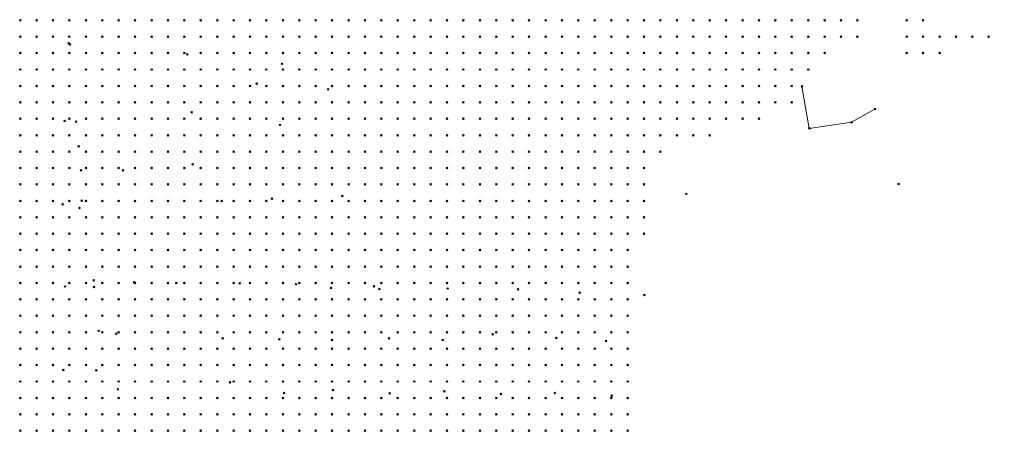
# Model space of a CAD drawing. Header units: metres. Extents: x 441556 to 446409, y 432338 to 461058.
# Drawn here: x 446224.8 to 446402, y 433143.3 to 433218.6 of the extents above; entities that cross this region are included whole.
import ezdxf

# ---------------------------------------------------------------- set-up
doc = ezdxf.new("R2010")
doc.units = ezdxf.units.M
doc.header["$MEASUREMENT"] = 0
doc.header["$PDMODE"] = 35
doc.header["$PDSIZE"] = 0.15
for name, color, linetype, lineweight in [('DTM-BRE-RevN_GRP_CONSTRUCTIE', 2, 'Continuous', 0), ('DTM-NOK-RevN_LIDAR_co_lidar', 91, 'Continuous', 0), ('DTM-NOK-RevN_RTK', 32, 'Continuous', 0)]:
    doc.layers.add(name, color=color, linetype=linetype, lineweight=lineweight)

msp = doc.modelspace()

# ---------------------------------------------------------------- linework, layer by layer
at = {"layer": 'DTM-BRE-RevN_GRP_CONSTRUCTIE'}
for p, q in [((446369.092, 433198.657, 322.22), (446367.747, 433206.305, 322.97)), ((446381.095, 433202.184, 322.842), (446376.83, 433199.773, 322.703)), ((446376.83, 433199.773, 322.703), (446369.092, 433198.657, 322.22))]:
    msp.add_line(p, q, dxfattribs=at)
at = {"layer": 'DTM-NOK-RevN_LIDAR_co_lidar'}
for p in [(446224.919, 433218.403, 318.336), (446227.918, 433218.403, 318.405), (446230.918, 433218.403, 318.386), (446233.917, 433218.403, 318.369), (446236.916, 433218.403, 318.456), (446239.916, 433218.403, 318.579), (446242.915, 433218.403, 318.625), (446245.915, 433218.403, 318.559), (446248.914, 433218.403, 318.496), (446251.913, 433218.403, 318.521), (446254.913, 433218.403, 318.39), (446257.912, 433218.403, 318.42), (446260.912, 433218.403, 318.55), (446263.911, 433218.403, 318.55), (446266.91, 433218.403, 318.585), (446269.91, 433218.403, 318.619), (446272.909, 433218.403, 318.747), (446275.908, 433218.403, 318.876), (446278.908, 433218.403, 318.947), (446281.907, 433218.403, 318.992), (446284.907, 433218.403, 319.07), (446287.906, 433218.403, 319.096), (446290.905, 433218.403, 319.125), (446293.905, 433218.403, 319.235), (446296.904, 433218.403, 319.305), (446299.904, 433218.403, 319.433), (446302.903, 433218.403, 319.587), (446305.902, 433218.403, 319.645), (446308.902, 433218.403, 319.757), (446311.901, 433218.403, 319.866), (446314.9, 433218.403, 320.029), (446317.9, 433218.403, 320.122), (446320.899, 433218.403, 320.265), (446323.899, 433218.403, 320.357), (446326.898, 433218.403, 320.485), (446329.897, 433218.403, 320.543), (446332.897, 433218.403, 320.638), (446335.896, 433218.403, 320.716), (446338.896, 433218.403, 320.915), (446341.895, 433218.403, 321.024), (446344.894, 433218.403, 321.242), (446347.894, 433218.403, 321.183), (446350.893, 433218.403, 321.636), (446353.892, 433218.403, 321.638), (446356.892, 433218.403, 321.704), (446359.891, 433218.403, 321.829), (446362.891, 433218.403, 321.929), (446365.89, 433218.403, 322.026), (446368.889, 433218.403, 321.897), (446371.889, 433218.403, 322.307), (446374.888, 433218.403, 322.534), (446377.888, 433218.403, 322.707), (446386.886, 433218.403, 322.994), (446389.885, 433218.403, 322.682), (446224.919, 433215.404, 318.311), (446227.918, 433215.404, 318.398), (446230.918, 433215.404, 318.395), (446233.917, 433215.404, 318.363), (446236.916, 433215.404, 318.427), (446239.916, 433215.404, 318.598), (446242.915, 433215.404, 318.657), (446245.915, 433215.404, 318.683), (446248.914, 433215.404, 318.542), (446251.913, 433215.404, 318.482), (446254.913, 433215.404, 318.38), (446257.912, 433215.404, 318.43), (446260.912, 433215.404, 318.544), (446263.911, 433215.404, 318.593), (446266.91, 433215.404, 318.6), (446269.91, 433215.404, 318.663), (446272.909, 433215.404, 318.698), (446275.908, 433215.404, 318.878), (446278.908, 433215.404, 319), (446281.907, 433215.404, 318.935), (446284.907, 433215.404, 318.979), (446287.906, 433215.404, 319.046), (446290.905, 433215.404, 319.14), (446293.905, 433215.404, 319.245), (446296.904, 433215.404, 319.32), (446299.904, 433215.404, 319.451), (446302.903, 433215.404, 319.592), (446305.902, 433215.404, 319.695), (446308.902, 433215.404, 319.766), (446311.901, 433215.404, 319.913), (446314.9, 433215.404, 320.084), (446317.9, 433215.404, 320.153), (446320.899, 433215.404, 320.361), (446323.899, 433215.404, 320.387), (446326.898, 433215.404, 320.51), (446329.897, 433215.404, 320.628), (446332.897, 433215.404, 320.745), (446335.896, 433215.404, 320.795), (446338.896, 433215.404, 320.985), (446341.895, 433215.404, 321.079), (446344.894, 433215.404, 321.29), (446347.894, 433215.404, 321.296), (446350.893, 433215.404, 321.634), (446353.892, 433215.404, 321.69), (446356.892, 433215.404, 321.67), (446359.891, 433215.404, 321.742), (446362.891, 433215.404, 321.886), (446365.89, 433215.404, 321.932), (446368.889, 433215.404, 321.992), (446371.889, 433215.404, 322.232), (446374.888, 433215.404, 322.488), (446377.888, 433215.404, 322.706), (446386.886, 433215.404, 322.955), (446389.885, 433215.404, 322.735), (446392.884, 433215.404, 322.645), (446395.884, 433215.404, 322.589), (446398.883, 433215.404, 322.72), (446401.883, 433215.404, 322.732), (446224.919, 433212.405, 318.346), (446227.918, 433212.405, 318.409), (446230.918, 433212.405, 318.403), (446233.917, 433212.405, 318.344), (446236.916, 433212.405, 318.413), (446239.916, 433212.405, 318.588), (446242.915, 433212.405, 318.657), (446245.915, 433212.405, 318.742), (446248.914, 433212.405, 318.679), (446251.913, 433212.405, 318.553), (446254.913, 433212.405, 318.412), (446257.912, 433212.405, 318.427), (446260.912, 433212.405, 318.556), (446263.911, 433212.405, 318.637), (446266.91, 433212.405, 318.608), (446269.91, 433212.405, 318.699), (446272.909, 433212.405, 318.748), (446275.908, 433212.405, 318.884), (446278.908, 433212.405, 318.981), (446281.907, 433212.405, 318.936), (446284.907, 433212.405, 318.964), (446287.906, 433212.405, 319.079), (446290.905, 433212.405, 319.159), (446293.905, 433212.405, 319.263), (446296.904, 433212.405, 319.342), (446299.904, 433212.405, 319.465), (446302.903, 433212.405, 319.569), (446305.902, 433212.405, 319.642), (446308.902, 433212.405, 319.802), (446311.901, 433212.405, 319.983), (446314.9, 433212.405, 320.081), (446317.9, 433212.405, 320.183), (446320.899, 433212.405, 320.344), (446323.899, 433212.405, 320.421), (446326.898, 433212.405, 320.502), (446329.897, 433212.405, 320.61), (446332.897, 433212.405, 320.659), (446335.896, 433212.405, 320.834), (446338.896, 433212.405, 320.981), (446341.895, 433212.405, 321.147), (446344.894, 433212.405, 321.267), (446347.894, 433212.405, 321.326), (446350.893, 433212.405, 321.42), (446353.892, 433212.405, 321.531), (446356.892, 433212.405, 321.59), (446359.891, 433212.405, 321.709), (446362.891, 433212.405, 321.822), (446365.89, 433212.405, 321.93), (446368.889, 433212.405, 322.003), (446371.889, 433212.405, 322.074), (446386.886, 433212.405, 322.905), (446389.885, 433212.405, 322.836), (446392.884, 433212.405, 322.783), (446224.919, 433209.405, 318.347), (446227.918, 433209.405, 318.388), (446230.918, 433209.405, 318.391), (446233.917, 433209.405, 318.336), (446236.916, 433209.405, 318.363), (446239.916, 433209.405, 318.561), (446242.915, 433209.405, 318.636), (446245.915, 433209.405, 318.728), (446248.914, 433209.405, 318.707), (446251.913, 433209.405, 318.586), (446254.913, 433209.405, 318.458), (446257.912, 433209.405, 318.406), (446260.912, 433209.405, 318.516), (446263.911, 433209.405, 318.599), (446266.91, 433209.405, 318.588), (446269.91, 433209.405, 318.714), (446272.909, 433209.405, 318.758), (446275.908, 433209.405, 318.85), (446278.908, 433209.405, 318.908), (446281.907, 433209.405, 318.861), (446284.907, 433209.405, 318.934), (446287.906, 433209.405, 319.052), (446290.905, 433209.405, 319.16), (446293.905, 433209.405, 319.248), (446296.904, 433209.405, 319.351), (446299.904, 433209.405, 319.461), (446302.903, 433209.405, 319.554), (446305.902, 433209.405, 319.695), (446308.902, 433209.405, 319.811), (446311.901, 433209.405, 319.942), (446314.9, 433209.405, 320.075), (446317.9, 433209.405, 320.21), (446320.899, 433209.405, 320.276), (446323.899, 433209.405, 320.349), (446326.898, 433209.405, 320.515), (446329.897, 433209.405, 320.62), (446332.897, 433209.405, 320.666), (446335.896, 433209.405, 320.854), (446338.896, 433209.405, 320.966), (446341.895, 433209.405, 321.076), (446344.894, 433209.405, 321.262), (446347.894, 433209.405, 321.305), (446350.893, 433209.405, 321.264), (446353.892, 433209.405, 321.459), (446356.892, 433209.405, 321.7), (446359.891, 433209.405, 321.728), (446362.891, 433209.405, 321.828), (446365.89, 433209.405, 321.99), (446368.889, 433209.405, 322.167), (446224.919, 433206.406, 318.382), (446227.918, 433206.406, 318.397), (446230.918, 433206.406, 318.431), (446233.917, 433206.406, 318.357), (446236.916, 433206.406, 318.353), (446239.916, 433206.406, 318.554), (446242.915, 433206.406, 318.704), (446245.915, 433206.406, 318.775), (446248.914, 433206.406, 318.707), (446251.913, 433206.406, 318.515), (446254.913, 433206.406, 318.342), (446257.912, 433206.406, 318.309), (446260.912, 433206.406, 318.448), (446263.911, 433206.406, 318.527), (446266.91, 433206.406, 318.516), (446269.91, 433206.406, 318.664), (446272.909, 433206.406, 318.664), (446275.908, 433206.406, 318.767), (446278.908, 433206.406, 318.827), (446281.907, 433206.406, 318.839), (446284.907, 433206.406, 318.931), (446287.906, 433206.406, 319.063), (446290.905, 433206.406, 319.174), (446293.905, 433206.406, 319.282), (446296.904, 433206.406, 319.353), (446299.904, 433206.406, 319.454), (446302.903, 433206.406, 319.601), (446305.902, 433206.406, 319.693), (446308.902, 433206.406, 319.81), (446311.901, 433206.406, 319.959), (446314.9, 433206.406, 320.078), (446317.9, 433206.406, 320.243), (446320.899, 433206.406, 320.351), (446323.899, 433206.406, 320.449), (446326.898, 433206.406, 320.445), (446329.897, 433206.406, 320.683), (446332.897, 433206.406, 320.744), (446335.896, 433206.406, 320.931), (446338.896, 433206.406, 321.166), (446341.895, 433206.406, 321.181), (446344.894, 433206.406, 321.329), (446347.894, 433206.406, 321.378), (446350.893, 433206.406, 321.35), (446353.892, 433206.406, 321.56), (446356.892, 433206.406, 321.859), (446359.891, 433206.406, 321.73), (446362.891, 433206.406, 321.711), (446365.89, 433206.406, 321.931), (446224.919, 433203.406, 318.384), (446227.918, 433203.406, 318.411), (446230.918, 433203.406, 318.445), (446233.917, 433203.406, 318.341), (446236.916, 433203.406, 318.323), (446239.916, 433203.406, 318.508), (446242.915, 433203.406, 318.575), (446245.915, 433203.406, 318.604), (446248.914, 433203.406, 318.592), (446251.913, 433203.406, 318.493), (446254.913, 433203.406, 318.341), (446257.912, 433203.406, 318.236), (446260.912, 433203.406, 318.348), (446263.911, 433203.406, 318.464), (446266.91, 433203.406, 318.468), (446269.91, 433203.406, 318.632), (446272.909, 433203.406, 318.604), (446275.908, 433203.406, 318.694), (446278.908, 433203.406, 318.774), (446281.907, 433203.406, 318.797), (446284.907, 433203.406, 318.9), (446287.906, 433203.406, 319.056), (446290.905, 433203.406, 319.2), (446293.905, 433203.406, 319.315), (446296.904, 433203.406, 319.398), (446299.904, 433203.406, 319.561), (446302.903, 433203.406, 319.64), (446305.902, 433203.406, 319.73), (446308.902, 433203.406, 319.878), (446311.901, 433203.406, 319.989), (446314.9, 433203.406, 320.072), (446317.9, 433203.406, 320.271), (446320.899, 433203.406, 320.397), (446323.899, 433203.406, 320.478), (446326.898, 433203.406, 320.587), (446329.897, 433203.406, 320.778), (446332.897, 433203.406, 320.932), (446335.896, 433203.406, 320.997), (446338.896, 433203.406, 321.15), (446341.895, 433203.406, 321.305), (446344.894, 433203.406, 321.304), (446347.894, 433203.406, 321.313), (446350.893, 433203.406, 321.235), (446353.892, 433203.406, 321.434), (446356.892, 433203.406, 321.512), (446359.891, 433203.406, 321.434), (446362.891, 433203.406, 321.632), (446365.89, 433203.406, 321.846), (446224.919, 433200.407, 318.388), (446227.918, 433200.407, 318.414), (446230.918, 433200.407, 318.462), (446233.917, 433200.407, 318.336), (446236.916, 433200.407, 318.333), (446239.916, 433200.407, 318.474), (446242.915, 433200.407, 318.504), (446245.915, 433200.407, 318.398), (446248.914, 433200.407, 318.426), (446251.913, 433200.407, 318.419), (446254.913, 433200.407, 318.333), (446257.912, 433200.407, 318.217), (446260.912, 433200.407, 318.288), (446263.911, 433200.407, 318.401), (446266.91, 433200.407, 318.445), (446269.91, 433200.407, 318.513), (446272.909, 433200.407, 318.607), (446275.908, 433200.407, 318.692), (446278.908, 433200.407, 318.789), (446281.907, 433200.407, 318.799), (446284.907, 433200.407, 318.931), (446287.906, 433200.407, 319.103), (446290.905, 433200.407, 319.22), (446293.905, 433200.407, 319.346), (446296.904, 433200.407, 319.458), (446299.904, 433200.407, 319.548), (446302.903, 433200.407, 319.67), (446305.902, 433200.407, 319.772), (446308.902, 433200.407, 319.856), (446311.901, 433200.407, 319.942), (446314.9, 433200.407, 320.097), (446317.9, 433200.407, 320.207), (446320.899, 433200.407, 320.292), (446323.899, 433200.407, 320.404), (446326.898, 433200.407, 320.507), (446329.897, 433200.407, 320.678), (446332.897, 433200.407, 320.835), (446335.896, 433200.407, 320.974), (446338.896, 433200.407, 321.079), (446341.895, 433200.407, 321.201), (446344.894, 433200.407, 321.229), (446347.894, 433200.407, 321.149), (446350.893, 433200.407, 321.08), (446353.892, 433200.407, 321.314), (446356.892, 433200.407, 321.309), (446359.891, 433200.407, 321.354), (446224.919, 433197.408, 318.415), (446227.918, 433197.408, 318.426), (446230.918, 433197.408, 318.475), (446233.917, 433197.408, 318.34), (446236.916, 433197.408, 318.341), (446239.916, 433197.408, 318.431), (446242.915, 433197.408, 318.478), (446245.915, 433197.408, 318.332), (446248.914, 433197.408, 318.418), (446251.913, 433197.408, 318.352), (446254.913, 433197.408, 318.388), (446257.912, 433197.408, 318.198), (446260.912, 433197.408, 318.212), (446263.911, 433197.408, 318.333), (446266.91, 433197.408, 318.416), (446269.91, 433197.408, 318.515), (446272.909, 433197.408, 318.562), (446275.908, 433197.408, 318.627), (446278.908, 433197.408, 318.733), (446281.907, 433197.408, 318.781), (446284.907, 433197.408, 318.923), (446287.906, 433197.408, 319.075), (446290.905, 433197.408, 319.214), (446293.905, 433197.408, 319.293), (446296.904, 433197.408, 319.401), (446299.904, 433197.408, 319.465), (446302.903, 433197.408, 319.55), (446305.902, 433197.408, 319.688), (446308.902, 433197.408, 319.754), (446311.901, 433197.408, 319.859), (446314.9, 433197.408, 319.978), (446317.9, 433197.408, 320.121), (446320.899, 433197.408, 320.217), (446323.899, 433197.408, 320.382), (446326.898, 433197.408, 320.391), (446329.897, 433197.408, 320.582), (446332.897, 433197.408, 320.764), (446335.896, 433197.408, 320.948), (446338.896, 433197.408, 320.956), (446341.895, 433197.408, 321.064), (446344.894, 433197.408, 321.118), (446347.894, 433197.408, 321.136), (446350.893, 433197.408, 321.086), (446224.919, 433194.408, 318.45), (446227.918, 433194.408, 318.414), (446230.918, 433194.408, 318.48), (446233.917, 433194.408, 318.351), (446236.916, 433194.408, 318.313), (446239.916, 433194.408, 318.391), (446242.915, 433194.408, 318.398), (446245.915, 433194.408, 318.279), (446248.914, 433194.408, 318.349), (446251.913, 433194.408, 318.344), (446254.913, 433194.408, 318.321), (446257.912, 433194.408, 318.131), (446260.912, 433194.408, 318.205), (446263.911, 433194.408, 318.302), (446266.91, 433194.408, 318.417), (446269.91, 433194.408, 318.487), (446272.909, 433194.408, 318.604), (446275.908, 433194.408, 318.615), (446278.908, 433194.408, 318.695), (446281.907, 433194.408, 318.757), (446284.907, 433194.408, 318.911), (446287.906, 433194.408, 319.075), (446290.905, 433194.408, 319.206), (446293.905, 433194.408, 319.327), (446296.904, 433194.408, 319.408), (446299.904, 433194.408, 319.476), (446302.903, 433194.408, 319.528), (446305.902, 433194.408, 319.667), (446308.902, 433194.408, 319.774), (446311.901, 433194.408, 319.9), (446314.9, 433194.408, 319.974), (446317.9, 433194.408, 320.058), (446320.899, 433194.408, 320.169), (446323.899, 433194.408, 320.354), (446326.898, 433194.408, 320.419), (446329.897, 433194.408, 320.573), (446332.897, 433194.408, 320.711), (446335.896, 433194.408, 320.91), (446338.896, 433194.408, 321.031), (446341.895, 433194.408, 321.134), (446224.919, 433191.409, 318.469), (446227.918, 433191.409, 318.417), (446230.918, 433191.409, 318.491), (446233.917, 433191.409, 318.367), (446236.916, 433191.409, 318.291), (446239.916, 433191.409, 318.279), (446242.915, 433191.409, 318.257), (446245.915, 433191.409, 318.2), (446248.914, 433191.409, 318.261), (446251.913, 433191.409, 318.265), (446254.913, 433191.409, 318.246), (446257.912, 433191.409, 318.145), (446260.912, 433191.409, 318.193), (446263.911, 433191.409, 318.307), (446266.91, 433191.409, 318.421), (446269.91, 433191.409, 318.504), (446272.909, 433191.409, 318.627), (446275.908, 433191.409, 318.634), (446278.908, 433191.409, 318.664), (446281.907, 433191.409, 318.741), (446284.907, 433191.409, 318.881), (446287.906, 433191.409, 319.059), (446290.905, 433191.409, 319.175), (446293.905, 433191.409, 319.271), (446296.904, 433191.409, 319.346), (446299.904, 433191.409, 319.384), (446302.903, 433191.409, 319.43), (446305.902, 433191.409, 319.624), (446308.902, 433191.409, 319.713), (446311.901, 433191.409, 319.85), (446314.9, 433191.409, 319.882), (446317.9, 433191.409, 320.061), (446320.899, 433191.409, 320.209), (446323.899, 433191.409, 320.239), (446326.898, 433191.409, 320.455), (446329.897, 433191.409, 320.575), (446332.897, 433191.409, 320.68), (446335.896, 433191.409, 320.791), (446338.896, 433191.409, 321.007), (446224.919, 433188.41, 318.43), (446227.918, 433188.41, 318.417), (446230.918, 433188.41, 318.439), (446233.917, 433188.41, 318.347), (446236.916, 433188.41, 318.276), (446239.916, 433188.41, 318.231), (446242.915, 433188.41, 318.109), (446245.915, 433188.41, 318.08), (446248.914, 433188.41, 318.09), (446251.913, 433188.41, 318.118), (446254.913, 433188.41, 318.143), (446257.912, 433188.41, 318.158), (446260.912, 433188.41, 318.235), (446263.911, 433188.41, 318.316), (446266.91, 433188.41, 318.415), (446269.91, 433188.41, 318.477), (446272.909, 433188.41, 318.557), (446275.908, 433188.41, 318.575), (446278.908, 433188.41, 318.66), (446281.907, 433188.41, 318.758), (446284.907, 433188.41, 318.911), (446287.906, 433188.41, 319.064), (446290.905, 433188.41, 319.193), (446293.905, 433188.41, 319.274), (446296.904, 433188.41, 319.34), (446299.904, 433188.41, 319.387), (446302.903, 433188.41, 319.497), (446305.902, 433188.41, 319.619), (446308.902, 433188.41, 319.733), (446311.901, 433188.41, 319.843), (446314.9, 433188.41, 319.885), (446317.9, 433188.41, 320.076), (446320.899, 433188.41, 320.157), (446323.899, 433188.41, 320.335), (446326.898, 433188.41, 320.367), (446329.897, 433188.41, 320.563), (446332.897, 433188.41, 320.67), (446335.896, 433188.41, 320.723), (446338.896, 433188.41, 320.872), (446224.919, 433185.41, 318.37), (446227.918, 433185.41, 318.375), (446230.918, 433185.41, 318.36), (446233.917, 433185.41, 318.265), (446236.916, 433185.41, 318.322), (446239.916, 433185.41, 318.3), (446242.915, 433185.41, 318.148), (446245.915, 433185.41, 318.1), (446248.914, 433185.41, 318.089), (446251.913, 433185.41, 318.128), (446254.913, 433185.41, 318.18), (446257.912, 433185.41, 318.152), (446260.912, 433185.41, 318.245), (446263.911, 433185.41, 318.299), (446266.91, 433185.41, 318.372), (446269.91, 433185.41, 318.427), (446272.909, 433185.41, 318.53), (446275.908, 433185.41, 318.625), (446278.908, 433185.41, 318.665), (446281.907, 433185.41, 318.812), (446284.907, 433185.41, 318.967), (446287.906, 433185.41, 319.054), (446290.905, 433185.41, 319.181), (446293.905, 433185.41, 319.262), (446296.904, 433185.41, 319.321), (446299.904, 433185.41, 319.422), (446302.903, 433185.41, 319.531), (446305.902, 433185.41, 319.604), (446308.902, 433185.41, 319.653), (446311.901, 433185.41, 319.771), (446314.9, 433185.41, 319.921), (446317.9, 433185.41, 320.019), (446320.899, 433185.41, 320.122), (446323.899, 433185.41, 320.257), (446326.898, 433185.41, 320.329), (446329.897, 433185.41, 320.518), (446332.897, 433185.41, 320.69), (446335.896, 433185.41, 320.794), (446338.896, 433185.41, 320.916), (446224.919, 433182.411, 318.347), (446227.918, 433182.411, 318.361), (446230.918, 433182.411, 318.327), (446233.917, 433182.411, 318.227), (446236.916, 433182.411, 318.309), (446239.916, 433182.411, 318.305), (446242.915, 433182.411, 318.197), (446245.915, 433182.411, 318.114), (446248.914, 433182.411, 318.092), (446251.913, 433182.411, 318.095), (446254.913, 433182.411, 318.072), (446257.912, 433182.411, 318.089), (446260.912, 433182.411, 318.145), (446263.911, 433182.411, 318.204), (446266.91, 433182.411, 318.346), (446269.91, 433182.411, 318.46), (446272.909, 433182.411, 318.539), (446275.908, 433182.411, 318.64), (446278.908, 433182.411, 318.611), (446281.907, 433182.411, 318.704), (446284.907, 433182.411, 318.819), (446287.906, 433182.411, 318.891), (446290.905, 433182.411, 319.013), (446293.905, 433182.411, 319.116), (446296.904, 433182.411, 319.207), (446299.904, 433182.411, 319.284), (446302.903, 433182.411, 319.398), (446305.902, 433182.411, 319.468), (446308.902, 433182.411, 319.521), (446311.901, 433182.411, 319.671), (446314.9, 433182.411, 319.827), (446317.9, 433182.411, 319.846), (446320.899, 433182.411, 319.999), (446323.899, 433182.411, 320.134), (446326.898, 433182.411, 320.293), (446329.897, 433182.411, 320.389), (446332.897, 433182.411, 320.486), (446335.896, 433182.411, 320.64), (446338.896, 433182.411, 320.809), (446224.919, 433179.411, 318.401), (446227.918, 433179.411, 318.392), (446230.918, 433179.411, 318.373), (446233.917, 433179.411, 318.264), (446236.916, 433179.411, 318.277), (446239.916, 433179.411, 318.316), (446242.915, 433179.411, 318.204), (446245.915, 433179.411, 318.119), (446248.914, 433179.411, 318.074), (446251.913, 433179.411, 318.083), (446254.913, 433179.411, 318.097), (446257.912, 433179.411, 318.124), (446260.912, 433179.411, 318.175), (446263.911, 433179.411, 318.225), (446266.91, 433179.411, 318.358), (446269.91, 433179.411, 318.409), (446272.909, 433179.411, 318.481), (446275.908, 433179.411, 318.568), (446278.908, 433179.411, 318.62), (446281.907, 433179.411, 318.711), (446284.907, 433179.411, 318.799), (446287.906, 433179.411, 318.87), (446290.905, 433179.411, 318.958), (446293.905, 433179.411, 319.014), (446296.904, 433179.411, 319.098), (446299.904, 433179.411, 319.161), (446302.903, 433179.411, 319.3), (446305.902, 433179.411, 319.418), (446308.902, 433179.411, 319.481), (446311.901, 433179.411, 319.599), (446314.9, 433179.411, 319.773), (446317.9, 433179.411, 319.899), (446320.899, 433179.411, 320.04), (446323.899, 433179.411, 320.205), (446326.898, 433179.411, 320.327), (446329.897, 433179.411, 320.421), (446332.897, 433179.411, 320.64), (446335.896, 433179.411, 320.793), (446338.896, 433179.411, 320.977), (446224.919, 433176.412, 318.422), (446227.918, 433176.412, 318.441), (446230.918, 433176.412, 318.426), (446233.917, 433176.412, 318.337), (446236.916, 433176.412, 318.231), (446239.916, 433176.412, 318.17), (446242.915, 433176.412, 318.116), (446245.915, 433176.412, 318.026), (446248.914, 433176.412, 317.994), (446251.913, 433176.412, 318.001), (446254.913, 433176.412, 318.022), (446257.912, 433176.412, 318.041), (446260.912, 433176.412, 318.083), (446263.911, 433176.412, 318.146), (446266.91, 433176.412, 318.227), (446269.91, 433176.412, 318.304), (446272.909, 433176.412, 318.383), (446275.908, 433176.412, 318.435), (446278.908, 433176.412, 318.507), (446281.907, 433176.412, 318.608), (446284.907, 433176.412, 318.721), (446287.906, 433176.412, 318.803), (446290.905, 433176.412, 318.845), (446293.905, 433176.412, 318.936), (446296.904, 433176.412, 318.942), (446299.904, 433176.412, 319.077), (446302.903, 433176.412, 319.146), (446305.902, 433176.412, 319.256), (446308.902, 433176.412, 319.366), (446311.901, 433176.412, 319.394), (446314.9, 433176.412, 319.587), (446317.9, 433176.412, 319.691), (446320.899, 433176.412, 319.881), (446323.899, 433176.412, 320.016), (446326.898, 433176.412, 320.104), (446329.897, 433176.412, 320.33), (446332.897, 433176.412, 320.457), (446335.896, 433176.412, 320.56), (446224.919, 433173.413, 318.435), (446227.918, 433173.413, 318.435), (446230.918, 433173.413, 318.473), (446233.917, 433173.413, 318.465), (446236.916, 433173.413, 318.226), (446239.916, 433173.413, 318.223), (446242.915, 433173.413, 318.137), (446245.915, 433173.413, 318.057), (446248.914, 433173.413, 318.018), (446251.913, 433173.413, 318.013), (446254.913, 433173.413, 318.024), (446257.912, 433173.413, 318.042), (446260.912, 433173.413, 318.085), (446263.911, 433173.413, 318.131), (446266.91, 433173.413, 318.214), (446269.91, 433173.413, 318.277), (446272.909, 433173.413, 318.351), (446275.908, 433173.413, 318.44), (446278.908, 433173.413, 318.5), (446281.907, 433173.413, 318.578), (446284.907, 433173.413, 318.648), (446287.906, 433173.413, 318.722), (446290.905, 433173.413, 318.77), (446293.905, 433173.413, 318.825), (446296.904, 433173.413, 318.899), (446299.904, 433173.413, 318.992), (446302.903, 433173.413, 319.053), (446305.902, 433173.413, 319.112), (446308.902, 433173.413, 319.186), (446311.901, 433173.413, 319.337), (446314.9, 433173.413, 319.447), (446317.9, 433173.413, 319.59), (446320.899, 433173.413, 319.719), (446323.899, 433173.413, 319.818), (446326.898, 433173.413, 319.914), (446329.897, 433173.413, 320.079), (446332.897, 433173.413, 320.217), (446335.896, 433173.413, 320.335), (446224.919, 433170.413, 318.422), (446227.918, 433170.413, 318.427), (446230.918, 433170.413, 318.471), (446233.917, 433170.413, 318.461), (446236.916, 433170.413, 318.287), (446239.916, 433170.413, 318.276), (446242.915, 433170.413, 318.167), (446245.915, 433170.413, 318.102), (446248.914, 433170.413, 318.067), (446251.913, 433170.413, 318.029), (446254.913, 433170.413, 318.028), (446257.912, 433170.413, 318.039), (446260.912, 433170.413, 318.076), (446263.911, 433170.413, 318.118), (446266.91, 433170.413, 318.216), (446269.91, 433170.413, 318.295), (446272.909, 433170.413, 318.317), (446275.908, 433170.413, 318.418), (446278.908, 433170.413, 318.486), (446281.907, 433170.413, 318.555), (446284.907, 433170.413, 318.63), (446287.906, 433170.413, 318.702), (446290.905, 433170.413, 318.757), (446293.905, 433170.413, 318.811), (446296.904, 433170.413, 318.886), (446299.904, 433170.413, 318.955), (446302.903, 433170.413, 319.012), (446305.902, 433170.413, 319.054), (446308.902, 433170.413, 319.127), (446311.901, 433170.413, 319.28), (446314.9, 433170.413, 319.419), (446317.9, 433170.413, 319.534), (446320.899, 433170.413, 319.684), (446323.899, 433170.413, 319.776), (446326.898, 433170.413, 319.917), (446329.897, 433170.413, 320.076), (446332.897, 433170.413, 320.209), (446335.896, 433170.413, 320.258), (446224.919, 433167.414, 318.351), (446227.918, 433167.414, 318.347), (446230.918, 433167.414, 318.401), (446233.917, 433167.414, 318.422), (446236.916, 433167.414, 318.315), (446239.916, 433167.414, 318.201), (446242.915, 433167.414, 318.09), (446245.915, 433167.414, 318.095), (446248.914, 433167.414, 318.069), (446251.913, 433167.414, 318.024), (446254.913, 433167.414, 318.003), (446257.912, 433167.414, 318.014), (446260.912, 433167.414, 318.046), (446263.911, 433167.414, 318.094), (446266.91, 433167.414, 318.169), (446269.91, 433167.414, 318.237), (446272.909, 433167.414, 318.282), (446275.908, 433167.414, 318.354), (446278.908, 433167.414, 318.412), (446281.907, 433167.414, 318.439), (446284.907, 433167.414, 318.509), (446287.906, 433167.414, 318.566), (446290.905, 433167.414, 318.655), (446293.905, 433167.414, 318.741), (446296.904, 433167.414, 318.79), (446299.904, 433167.414, 318.858), (446302.903, 433167.414, 318.956), (446305.902, 433167.414, 319.032), (446308.902, 433167.414, 319.094), (446311.901, 433167.414, 319.199), (446314.9, 433167.414, 319.318), (446317.9, 433167.414, 319.449), (446320.899, 433167.414, 319.613), (446323.899, 433167.414, 319.785), (446326.898, 433167.414, 319.913), (446329.897, 433167.414, 320.057), (446332.897, 433167.414, 320.173), (446335.896, 433167.414, 320.187), (446224.919, 433164.414, 318.304), (446227.918, 433164.414, 318.326), (446230.918, 433164.414, 318.343), (446233.917, 433164.414, 318.369), (446236.916, 433164.414, 318.279), (446239.916, 433164.414, 318.187), (446242.915, 433164.414, 318.097), (446245.915, 433164.414, 318.067), (446248.914, 433164.414, 318.062), (446251.913, 433164.414, 318.025), (446254.913, 433164.414, 318.01), (446257.912, 433164.414, 318.02), (446260.912, 433164.414, 318.027), (446263.911, 433164.414, 318.06), (446266.91, 433164.414, 318.12), (446269.91, 433164.414, 318.172), (446272.909, 433164.414, 318.216), (446275.908, 433164.414, 318.26), (446278.908, 433164.414, 318.288), (446281.907, 433164.414, 318.334), (446284.907, 433164.414, 318.389), (446287.906, 433164.414, 318.462), (446290.905, 433164.414, 318.522), (446293.905, 433164.414, 318.581), (446296.904, 433164.414, 318.664), (446299.904, 433164.414, 318.755), (446302.903, 433164.414, 318.841), (446305.902, 433164.414, 318.923), (446308.902, 433164.414, 318.962), (446311.901, 433164.414, 319.058), (446314.9, 433164.414, 319.182), (446317.9, 433164.414, 319.305), (446320.899, 433164.414, 319.451), (446323.899, 433164.414, 319.631), (446326.898, 433164.414, 319.765), (446329.897, 433164.414, 319.894), (446332.897, 433164.414, 319.976), (446335.896, 433164.414, 319.944), (446224.919, 433161.415, 318.332), (446227.918, 433161.415, 318.355), (446230.918, 433161.415, 318.418), (446233.917, 433161.415, 318.433), (446236.916, 433161.415, 318.266), (446239.916, 433161.415, 318.189), (446242.915, 433161.415, 318.233), (446245.915, 433161.415, 318.172), (446248.914, 433161.415, 318.168), (446251.913, 433161.415, 318.151), (446254.913, 433161.415, 318.145), (446257.912, 433161.415, 318.116), (446260.912, 433161.415, 318.119), (446263.911, 433161.415, 318.143), (446266.91, 433161.415, 318.163), (446269.91, 433161.415, 318.193), (446272.909, 433161.415, 318.214), (446275.908, 433161.415, 318.217), (446278.908, 433161.415, 318.264), (446281.907, 433161.415, 318.272), (446284.907, 433161.415, 318.32), (446287.906, 433161.415, 318.379), (446290.905, 433161.415, 318.445), (446293.905, 433161.415, 318.524), (446296.904, 433161.415, 318.625), (446299.904, 433161.415, 318.733), (446302.903, 433161.415, 318.79), (446305.902, 433161.415, 318.878), (446308.902, 433161.415, 318.976), (446311.901, 433161.415, 319.046), (446314.9, 433161.415, 319.127), (446317.9, 433161.415, 319.279), (446320.899, 433161.415, 319.369), (446323.899, 433161.415, 319.514), (446326.898, 433161.415, 319.61), (446329.897, 433161.415, 319.774), (446332.897, 433161.415, 319.861), (446335.896, 433161.415, 319.786), (446224.919, 433158.416, 318.351), (446227.918, 433158.416, 318.382), (446230.918, 433158.416, 318.429), (446233.917, 433158.416, 318.439), (446236.916, 433158.416, 318.284), (446239.916, 433158.416, 318.292), (446242.915, 433158.416, 318.311), (446245.915, 433158.416, 318.289), (446248.914, 433158.416, 318.255), (446251.913, 433158.416, 318.229), (446254.913, 433158.416, 318.214), (446257.912, 433158.416, 318.236), (446260.912, 433158.416, 318.235), (446263.911, 433158.416, 318.262), (446266.91, 433158.416, 318.22), (446269.91, 433158.416, 318.245), (446272.909, 433158.416, 318.28), (446275.908, 433158.416, 318.348), (446278.908, 433158.416, 318.393), (446281.907, 433158.416, 318.381), (446284.907, 433158.416, 318.422), (446287.906, 433158.416, 318.451), (446290.905, 433158.416, 318.485), (446293.905, 433158.416, 318.59), (446296.904, 433158.416, 318.708), (446299.904, 433158.416, 318.765), (446302.903, 433158.416, 318.814), (446305.902, 433158.416, 318.954), (446308.902, 433158.416, 319.001), (446311.901, 433158.416, 319.074), (446314.9, 433158.416, 319.157), (446317.9, 433158.416, 319.299), (446320.899, 433158.416, 319.456), (446323.899, 433158.416, 319.582), (446326.898, 433158.416, 319.599), (446329.897, 433158.416, 319.737), (446332.897, 433158.416, 319.78), (446335.896, 433158.416, 319.755), (446224.919, 433155.416, 318.292), (446227.918, 433155.416, 318.297), (446230.918, 433155.416, 318.341), (446233.917, 433155.416, 318.361), (446236.916, 433155.416, 318.322), (446239.916, 433155.416, 318.344), (446242.915, 433155.416, 318.292), (446245.915, 433155.416, 318.246), (446248.914, 433155.416, 318.217), (446251.913, 433155.416, 318.226), (446254.913, 433155.416, 318.183), (446257.912, 433155.416, 318.183), (446260.912, 433155.416, 318.209), (446263.911, 433155.416, 318.263), (446266.91, 433155.416, 318.213), (446269.91, 433155.416, 318.273), (446272.909, 433155.416, 318.35), (446275.908, 433155.416, 318.434), (446278.908, 433155.416, 318.459), (446281.907, 433155.416, 318.459), (446284.907, 433155.416, 318.54), (446287.906, 433155.416, 318.551), (446290.905, 433155.416, 318.562), (446293.905, 433155.416, 318.622), (446296.904, 433155.416, 318.707), (446299.904, 433155.416, 318.806), (446302.903, 433155.416, 318.938), (446305.902, 433155.416, 318.973), (446308.902, 433155.416, 319.052), (446311.901, 433155.416, 319.141), (446314.9, 433155.416, 319.222), (446317.9, 433155.416, 319.325), (446320.899, 433155.416, 319.424), (446323.899, 433155.416, 319.609), (446326.898, 433155.416, 319.67), (446329.897, 433155.416, 319.751), (446332.897, 433155.416, 319.863), (446335.896, 433155.416, 319.932), (446224.919, 433152.417, 318.298), (446227.918, 433152.417, 318.328), (446230.918, 433152.417, 318.34), (446233.917, 433152.417, 318.322), (446236.916, 433152.417, 318.289), (446239.916, 433152.417, 318.279), (446242.915, 433152.417, 318.324), (446245.915, 433152.417, 318.261), (446248.914, 433152.417, 318.253), (446251.913, 433152.417, 318.245), (446254.913, 433152.417, 318.183), (446257.912, 433152.417, 318.152), (446260.912, 433152.417, 318.163), (446263.911, 433152.417, 318.184), (446266.91, 433152.417, 318.264), (446269.91, 433152.417, 318.347), (446272.909, 433152.417, 318.355), (446275.908, 433152.417, 318.357), (446278.908, 433152.417, 318.377), (446281.907, 433152.417, 318.408), (446284.907, 433152.417, 318.449), (446287.906, 433152.417, 318.444), (446290.905, 433152.417, 318.48), (446293.905, 433152.417, 318.508), (446296.904, 433152.417, 318.555), (446299.904, 433152.417, 318.635), (446302.903, 433152.417, 318.719), (446305.902, 433152.417, 318.743), (446308.902, 433152.417, 318.856), (446311.901, 433152.417, 318.995), (446314.9, 433152.417, 319.095), (446317.9, 433152.417, 319.185), (446320.899, 433152.417, 319.312), (446323.899, 433152.417, 319.451), (446326.898, 433152.417, 319.541), (446329.897, 433152.417, 319.695), (446332.897, 433152.417, 319.842), (446335.896, 433152.417, 319.868), (446224.919, 433149.418, 318.283), (446227.918, 433149.418, 318.3), (446230.918, 433149.418, 318.321), (446233.917, 433149.418, 318.299), (446236.916, 433149.418, 318.248), (446239.916, 433149.418, 318.255), (446242.915, 433149.418, 318.347), (446245.915, 433149.418, 318.313), (446248.914, 433149.418, 318.323), (446251.913, 433149.418, 318.274), (446254.913, 433149.418, 318.265), (446257.912, 433149.418, 318.283), (446260.912, 433149.418, 318.321), (446263.911, 433149.418, 318.375), (446266.91, 433149.418, 318.391), (446269.91, 433149.418, 318.342), (446272.909, 433149.418, 318.356), (446275.908, 433149.418, 318.367), (446278.908, 433149.418, 318.369), (446281.907, 433149.418, 318.436), (446284.907, 433149.418, 318.366), (446287.906, 433149.418, 318.376), (446290.905, 433149.418, 318.421), (446293.905, 433149.418, 318.448), (446296.904, 433149.418, 318.495), (446299.904, 433149.418, 318.573), (446302.903, 433149.418, 318.602), (446305.902, 433149.418, 318.664), (446308.902, 433149.418, 318.773), (446311.901, 433149.418, 318.808), (446314.9, 433149.418, 318.935), (446317.9, 433149.418, 319.018), (446320.899, 433149.418, 319.213), (446323.899, 433149.418, 319.275), (446326.898, 433149.418, 319.317), (446329.897, 433149.418, 319.442), (446332.897, 433149.418, 319.558), (446335.896, 433149.418, 319.605), (446224.919, 433146.418, 318.261), (446227.918, 433146.418, 318.281), (446230.918, 433146.418, 318.353), (446233.917, 433146.418, 318.322), (446236.916, 433146.418, 318.141), (446239.916, 433146.418, 318.208), (446242.915, 433146.418, 318.302), (446245.915, 433146.418, 318.359), (446248.914, 433146.418, 318.277), (446251.913, 433146.418, 318.184), (446254.913, 433146.418, 318.219), (446257.912, 433146.418, 318.265), (446260.912, 433146.418, 318.298), (446263.911, 433146.418, 318.308), (446266.91, 433146.418, 318.432), (446269.91, 433146.418, 318.357), (446272.909, 433146.418, 318.359), (446275.908, 433146.418, 318.374), (446278.908, 433146.418, 318.447), (446281.907, 433146.418, 318.451), (446284.907, 433146.418, 318.351), (446287.906, 433146.418, 318.346), (446290.905, 433146.418, 318.331), (446293.905, 433146.418, 318.419), (446296.904, 433146.418, 318.558), (446299.904, 433146.418, 318.641), (446302.903, 433146.418, 318.662), (446305.902, 433146.418, 318.661), (446308.902, 433146.418, 318.741), (446311.901, 433146.418, 318.795), (446314.9, 433146.418, 318.848), (446317.9, 433146.418, 318.948), (446320.899, 433146.418, 319.016), (446323.899, 433146.418, 319.146), (446326.898, 433146.418, 319.255), (446329.897, 433146.418, 319.335), (446332.897, 433146.418, 319.415), (446335.896, 433146.418, 319.522), (446224.919, 433143.419, 318.266), (446227.918, 433143.419, 318.296), (446230.918, 433143.419, 318.361), (446233.917, 433143.419, 318.307), (446236.916, 433143.419, 318.102), (446239.916, 433143.419, 318.239), (446242.915, 433143.419, 318.396), (446245.915, 433143.419, 318.387), (446248.914, 433143.419, 318.288), (446251.913, 433143.419, 318.204), (446254.913, 433143.419, 318.22), (446257.912, 433143.419, 318.184), (446260.912, 433143.419, 318.222), (446263.911, 433143.419, 318.291), (446266.91, 433143.419, 318.421), (446269.91, 433143.419, 318.484), (446272.909, 433143.419, 318.532), (446275.908, 433143.419, 318.497), (446278.908, 433143.419, 318.537), (446281.907, 433143.419, 318.337), (446284.907, 433143.419, 318.332), (446287.906, 433143.419, 318.396), (446290.905, 433143.419, 318.405), (446293.905, 433143.419, 318.531), (446296.904, 433143.419, 318.656), (446299.904, 433143.419, 318.751), (446302.903, 433143.419, 318.761), (446305.902, 433143.419, 318.735), (446308.902, 433143.419, 318.752), (446311.901, 433143.419, 318.811), (446314.9, 433143.419, 318.852), (446317.9, 433143.419, 318.876), (446320.899, 433143.419, 318.95), (446323.899, 433143.419, 319.091), (446326.898, 433143.419, 319.235), (446329.897, 433143.419, 319.352), (446332.897, 433143.419, 319.421), (446335.896, 433143.419, 319.623)]:
    msp.add_point(p, dxfattribs=at)
at = {"layer": 'DTM-NOK-RevN_RTK'}
for p in [(446233.753, 433214.195, 318.604), (446234.01, 433213.984, 318.156), (446255.467, 433212.179, 318.381), (446272.739, 433210.441, 318.747), (446268.093, 433206.838, 318.661), (446281.183, 433205.781, 318.706), (446367.747, 433206.305, 322.97), (446256.223, 433201.58, 318.288), (446381.095, 433202.184, 322.842), (446233.057, 433199.977, 318.373), (446235.139, 433199.867, 318.297), (446376.83, 433199.773, 322.703), (446272.359, 433199.298, 318.571), (446369.092, 433198.657, 322.22), (446235.596, 433195.38, 318.137), (446236.046, 433190.977, 318.149), (446243.684, 433190.99, 318.211), (446256.407, 433192.072, 318.298), (446385.42, 433188.511, 323.278), (446236.16, 433185.433, 318.346), (446261.728, 433185.358, 318.323), (446270.942, 433185.822, 318.657), (446283.784, 433186.273, 318.963), (446346.611, 433186.693, 321.098), (446232.672, 433184.77, 318.272), (446235.75, 433184.117, 318.535), (446233.085, 433169.769, 318.474), (446238.319, 433170.898, 318.387), (446238.413, 433169.692, 318.42), (446245.712, 433170.537, 318.412), (446253.453, 433170.42, 318.38), (446265.007, 433170.35, 318.453), (446275.315, 433170.194, 318.56), (446281.677, 433169.483, 318.51), (446289.585, 433169.806, 318.848), (446290.525, 433169.288, 318.692), (446303.009, 433169.402, 319.13), (446315.859, 433169.268, 319.56), (446327.162, 433168.671, 319.943), (446338.96, 433168.201, 320.457), (446239.23, 433161.67, 318.218), (446242.502, 433161.174, 318.265), (446311.23, 433161.055, 319.012), (446261.909, 433160.283, 318.222), (446272.264, 433160.143, 318.272), (446281.9, 433160.025, 318.342), (446292.291, 433160.313, 318.453), (446302.089, 433160.008, 318.661), (446322.897, 433160.336, 319.442), (446331.921, 433159.811, 319.797), (446232.777, 433154.527, 318.378), (446238.828, 433154.435, 318.459), (446263.222, 433152.292, 318.185), (446242.755, 433150.979, 318.34), (446273.12, 433150.297, 318.343), (446282.08, 433150.843, 318.4), (446292.414, 433150.255, 318.467), (446302.432, 433150.617, 318.571), (446312.74, 433150.144, 318.817), (446322.598, 433150.302, 319.272), (446332.968, 433149.854, 319.565)]:
    msp.add_point(p, dxfattribs=at)

doc.saveas('drawing.dxf')
